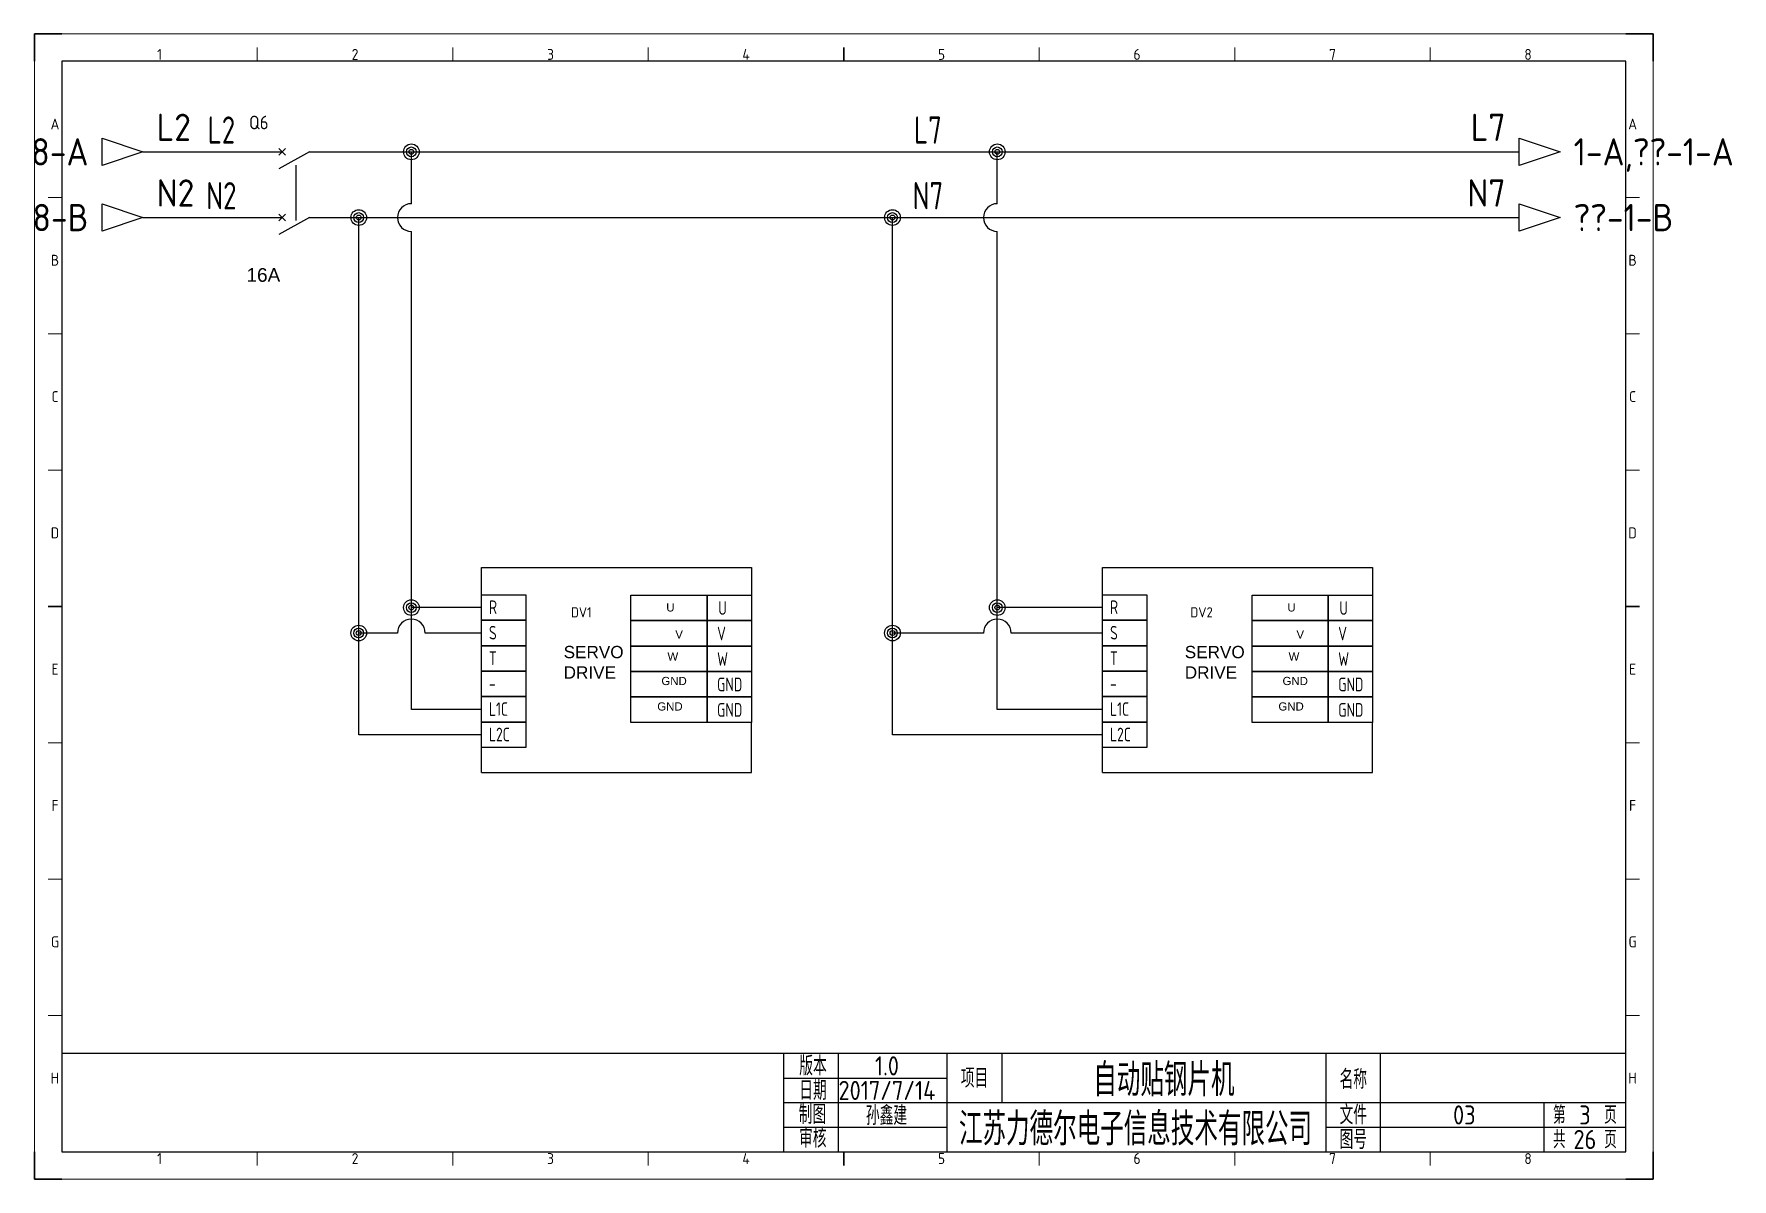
# Model space of a CAD drawing. Header units: millimetres. Extents: x 2029 to 2341, y 1387 to 1597.
import ezdxf
from ezdxf.enums import TextEntityAlignment as Align

# ---------------------------------------------------------------- set-up
doc = ezdxf.new("R2010")
doc.units = ezdxf.units.MM
for name, color, linetype in [('AE_BOR', 1, 'Continuous'), ('LINK', 9, 'Continuous'), ('SYMS', 7, 'Continuous'), ('TAGS', 150, 'Continuous'), ('TERMS', 123, 'Continuous'), ('WIREFIXED', 7, 'Continuous'), ('WIRENO', 72, 'Continuous'), ('WIREREF', 52, 'Continuous'), ('WIREREF_DEST', 52, 'Continuous'), ('WIRES', 7, 'Continuous'), ('XREF', 7, 'Continuous'), ('图框_标题栏属性', 1, 'Continuous'), ('图框_标题栏文字', 6, 'Continuous')]:
    doc.layers.add(name, color=color, linetype=linetype)
doc.styles.add('ACGBTS', font='ISOCP.SHX')
doc.styles.get("Standard").update_dxf_attribs({"font": 'arial.ttf'})
doc.styles.add('WD_IEC', font='isocp2.shx', dxfattribs={"width": 0.9, "height": 4, "bigfont": 'gbcbig.shx'})
doc.styles.add('工程字', font='gbenor.shx', dxfattribs={"bigfont": 'gbcbig.shx'})

# ---------------------------------------------------------------- blocks, each defined once
blk = doc.blocks.new('Border')
for p, q in [((584, 410), (10, 410)), ((10, 410), (10, 10)), ((584, 10), (584, 410)), ((10, 10), (584, 10))]:
    blk.add_line(p, q)
at = {"layer": 'AE_BOR', "color": 1, "lineweight": 30}
for p, q in [((10, 420), (0, 420)), ((0, 420), (0, 410)), ((594, 420), (584, 420)), ((594, 410), (594, 420)), ((297, 410), (297, 415)), ((5, 210), (10, 210)), ((584, 210), (589, 210)), ((0, 0), (0, 10)), ((297, 5), (297, 10)), ((594, 0), (594, 10)), ((0, 0), (10, 0)), ((594, 0), (584, 0))]:
    blk.add_line(p, q, dxfattribs=at)
at = {"layer": 'AE_BOR', "color": 1, "lineweight": 15}
for p, q in [((0, 420), (594, 420)), ((0, 0), (0, 420)), ((594, 420), (594, 0)), ((81.75, 410), (81.75, 415)), ((153.5, 410), (153.5, 415)), ((225.25, 410), (225.25, 415)), ((368.75, 410), (368.75, 415)), ((440.5, 410), (440.5, 415)), ((512.25, 410), (512.25, 415)), ((10, 360), (5, 360)), ((589, 360), (584, 360)), ((10, 310), (5, 310)), ((589, 310), (584, 310)), ((10, 260), (5, 260)), ((589, 260), (584, 260)), ((10, 160), (5, 160)), ((589, 160), (584, 160)), ((10, 110), (5, 110)), ((589, 110), (584, 110)), ((10, 60), (5, 60)), ((589, 60), (584, 60)), ((81.75, 5), (81.75, 10)), ((153.5, 5), (153.5, 10)), ((225.25, 5), (225.25, 10)), ((368.75, 5), (368.75, 10)), ((440.5, 5), (440.5, 10)), ((512.25, 5), (512.25, 10)), ((594, 0), (0, 0))]:
    blk.add_line(p, q, dxfattribs=at)
at = {"layer": 'AE_BOR', "color": 1, "lineweight": 15, "style": 'ACGBTS'}
for s, p in [('1', (45.875, 412.5)), ('2', (117.625, 412.5)), ('3', (189.375, 412.5)), ('4', (261.125, 412.5)), ('5', (332.875, 412.5)), ('6', (404.625, 412.5)), ('7', (476.375, 412.5)), ('8', (548.125, 412.5)), ('A', (7.5, 387)), ('A', (586.5, 387)), ('B', (7.5, 337)), ('B', (586.5, 337)), ('C', (7.5, 287)), ('C', (586.5, 287)), ('D', (7.5, 237)), ('D', (586.5, 237)), ('E', (7.5, 187)), ('E', (586.5, 187)), ('F', (7.5, 137)), ('F', (586.5, 137)), ('G', (7.5, 87)), ('G', (586.5, 87)), ('H', (7.5, 37)), ('H', (586.5, 37)), ('1', (45.875, 7.5)), ('2', (117.625, 7.5)), ('3', (189.375, 7.5)), ('4', (261.125, 7.5)), ('5', (332.875, 7.5)), ('6', (404.625, 7.5)), ('7', (476.375, 7.5)), ('8', (548.125, 7.5))]:
    blk.add_text(s, height=4, dxfattribs=at).set_placement(p, align=Align.MIDDLE)
blk = doc.blocks.new('LdrDkA4')
for p, q in [((132.5, 0), (132.5, 18)), ((142.5, 0), (142.5, 18)), ((162.5, 0), (162.5, 18)), ((162.5, 0), (162.5, 18)), ((162.5, 0), (162.5, 18)), ((172.5, 18), (172.5, 13.5)), ((232, 0), (232, 18)), ((242, 0), (242, 18)), ((132.5, 13.5), (162.5, 13.5)), ((172.5, 13.5), (172.5, 9)), ((132.5, 9), (162.99, 9)), ((162.5, 9), (287, 9)), ((272, 0), (272, 9)), ((132.5, 4.5), (162.5, 4.5)), ((232, 4.5), (287, 4.5)), ((142.5, 2.09), (142.5, 2.09)), ((142.5, 2.09), (142.5, 2.09))]:
    blk.add_line(p, q)
blk.add_lwpolyline([(132.5, 18), (0, 18), (0, 0), (132.5, 0)], close=True)
blk.add_lwpolyline([(132.5, 0), (287, 0), (287, 18), (132.5, 18)])
at = {"flags": 9}
blk.add_attdef('WD_TB', (0, 0), '', height=2.5, dxfattribs=at)
at = {"layer": '图框_标题栏属性', "style": '工程字'}
for tag, height, p in [('版本', 3.5, (151.42, 15.75)), ('项目', 6, (202.25, 13.5)), ('日期', 3.5, (151.42, 11.25)), ('名称', 3.5, (264.42, 13.27)), ('制图', 3.5, (151.34, 6.85)), ('公司名称', 6, (197.03, 4.5)), ('文件', 3.5, (257.37, 6.75)), ('页数', 3.5, (279.5, 6.75)), ('审核', 3.5, (151.65, 2.36)), ('图号', 3.5, (257.37, 2.25)), ('总数', 3.5, (279.5, 2.25))]:
    blk.add_attdef(tag, text='', height=height, dxfattribs=at).set_placement(p, align=Align.MIDDLE)
at = {"layer": '图框_标题栏文字', "style": '工程字'}
for s, height, p in [('版本', 3.5, (137.85, 15.75)), ('日期', 3.5, (137.85, 11.25)), ('项目', 3.5, (167.5, 13.5)), ('名称', 3.5, (237, 13.27)), ('制图', 3.5, (137.75, 6.85)), ('文件', 3.5, (237, 6.75)), ('第    页', 3.25, (279.5, 6.75)), ('审核', 3.5, (137.81, 2.51)), ('图号', 3.5, (237, 2.25)), ('共    页', 3.25, (279.5, 2.25))]:
    blk.add_text(s, height=height, dxfattribs=at).set_placement(p, align=Align.MIDDLE_CENTER)
blk = doc.blocks.new('HA1D3')
blk.add_lwpolyline([(0, 0), (-3.75, -1.25), (-3.75, 1.25)], close=True)
at = {"style": 'WD_IEC'}
for tag, p, height, flags in [('WIRENO', (1.25, 1), 2.5, 8), ('X1TERM01', (0, 0), 0.32, 1)]:
    blk.add_attdef(tag, p, '', height=height, dxfattribs=dict(at, flags=flags))
at = {"style": 'WD_IEC', "flags": 1}
blk.add_attdef('SIGCODE', text='', height=1, dxfattribs=at).set_placement((-2.5, 1.8), align=Align.RIGHT)
at = {"style": 'WD_IEC'}
blk.add_attdef('XREF', text='', height=2.5, dxfattribs=at).set_placement((-5, 0), align=Align.MIDDLE_RIGHT)
blk.add_attdef('DESC1', text='', height=2.5, dxfattribs=at).set_placement((1.25, -1), align=Align.TOP_LEFT)
blk = doc.blocks.new('WD_WNH')
at = {"linetype": 'Continuous', "style": 'WD_IEC', "width": 0.8}
blk.add_attdef('WIRENO', text='', height=2.5, dxfattribs=at).set_placement((0, 0.75), align=Align.CENTER)
at = {"style": 'WD_IEC', "flags": 1}
for tag, p in [('W08USER', (0, 0.375)), ('W04USER', (0, 0.875)), ('W05USER', (0, 0.75)), ('W09USER', (0, 0.25)), ('W03USER', (0, 1)), ('W06USER', (0, 0.625)), ('W07USER', (0, 0.5)), ('W02USER', (0, 1.125)), ('W01USER', (0, 1.25)), ('W10USER', (0, 0.125))]:
    blk.add_attdef(tag, text='', height=0.08, dxfattribs=at).set_placement(p, align=Align.CENTER)
blk = doc.blocks.new('HCB1')
for p, q in [((-7.5, 0), (-2.5, 0)), ((-1.88, 0.62), (-3.12, -0.62)), ((-1.88, -0.62), (-3.12, 0.62)), ((2.5, 0), (-3.12, -3.12)), ((2.5, 0), (7.5, 0))]:
    blk.add_line(p, q)
at = {"style": 'WD_IEC'}
for tag, p in [('INST', (-5, 11.12)), ('LOC', (-5, 7.62)), ('TAG1', (-5, 4.12)), ('DESC1', (-5, -13.75)), ('DESC2', (-5, -17.25)), ('DESC3', (-5, -20.75))]:
    blk.add_attdef(tag, text='', height=2.5, dxfattribs=at).set_placement(p, align=Align.RIGHT)
for tag, p, height, flags in [('MFG', (4.92, 12.12), 1.5, 9), ('CAT', (4.92, 9.62), 1.5, 9), ('X4TERM01', (-7.5, 0), 0.32, 1), ('TERM01', (-7.5, 1), 2, 8), ('X1TERM02', (7.5, 0), 0.32, 1), ('X2LINK', (0, -0.55), 0.32, 1), ('X8LINK', (0, -2.46), 0.32, 1), ('ASSYCODE', (12.25, -2.75), 1, 1), ('FAMILY', (12.25, -4.25), 1, 1), ('CATDESC', (12.25, -5.75), 1, 1), ('CONTACT', (12.5, -7.5), 1, 1), ('COMMON', (13.75, -8.75), 1, 1)]:
    blk.add_attdef(tag, p, '', height=height, dxfattribs=dict(at, flags=flags))
at = {"style": 'WD_IEC', "flags": 8}
blk.add_attdef('TERM02', text='', height=2, dxfattribs=at).set_placement((7.5, 1), align=Align.RIGHT)
at = {"lineweight": 15, "style": 'WD_IEC'}
for tag, p in [('RATING1', (-5, -6.25)), ('XREF', (-5, -10))]:
    blk.add_attdef(tag, text='', height=2.5, dxfattribs=at).set_placement(p, align=Align.RIGHT)
blk = doc.blocks.new('HCB2')
for p, q in [((-7.5, 0), (-2.5, 0)), ((-1.88, 0.62), (-3.12, -0.62)), ((-1.88, -0.62), (-3.12, 0.62)), ((2.5, 0), (-3.12, -3.12)), ((2.5, 0), (7.5, 0))]:
    blk.add_line(p, q)
at = {"style": 'WD_IEC'}
for tag, p in [('INST', (-5, 11.12)), ('LOC', (-5, 7.62)), ('TAG2', (-5, 4.12)), ('DESC1', (-5, -13.75)), ('DESC2', (-5, -17.25)), ('DESC3', (-5, -20.75))]:
    blk.add_attdef(tag, text='', height=2.5, dxfattribs=at).set_placement(p, align=Align.RIGHT)
for tag, p, height, flags in [('X4TERM01', (-7.5, 0), 0.32, 1), ('TERM01', (-7.5, 1), 2, 8), ('X1TERM02', (7.5, 0), 0.32, 1), ('X2LINK', (0, -0.55), 0.32, 1), ('X8LINK', (0, -2.46), 0.32, 1), ('FAMILY', (12.25, -4.25), 1, 1), ('CONTACT', (12.5, -7.5), 1, 1)]:
    blk.add_attdef(tag, p, '', height=height, dxfattribs=dict(at, flags=flags))
at = {"style": 'WD_IEC', "flags": 8}
blk.add_attdef('TERM02', text='', height=2, dxfattribs=at).set_placement((7.5, 1), align=Align.RIGHT)
at = {"lineweight": 15, "style": 'WD_IEC', "flags": 1}
blk.add_attdef('RATING1', text='', height=2.5, dxfattribs=at).set_placement((-5, -6.25), align=Align.RIGHT)
at = {"lineweight": 15, "style": 'WD_IEC'}
blk.add_attdef('XREF', text='', height=2.5, dxfattribs=at).set_placement((-5, -10), align=Align.RIGHT)
blk = doc.blocks.new('DELTASERVO_002')
for p, q in [((0, 0), (99.13, 0)), ((0, -10), (0, 0)), ((99.13, 0), (99.13, -10.1)), ((0, -75.21), (0, -10)), ((99.16, -75.21), (99.16, -56.79)), ((0, -75.21), (99.16, -75.21))]:
    blk.add_line(p, q)
for points in [[(0, -10), (16.27, -10), (16.27, -19.34), (0, -19.34)], [(54.89, -10.1), (82.88, -10.1), (82.88, -19.44), (54.89, -19.44)], [(82.88, -10.1), (99.16, -10.1), (99.16, -19.44), (82.88, -19.44)], [(0, -19.34), (16.27, -19.34), (16.27, -28.68), (0, -28.68)], [(54.89, -19.44), (82.88, -19.44), (82.88, -28.78), (54.89, -28.78)], [(82.88, -19.44), (99.16, -19.44), (99.16, -28.78), (82.88, -28.78)], [(0, -28.68), (16.27, -28.68), (16.27, -38.02), (0, -38.02)], [(54.89, -28.78), (82.88, -28.78), (82.88, -38.11), (54.89, -38.11)], [(82.88, -28.78), (99.16, -28.78), (99.16, -38.11), (82.88, -38.11)], [(0, -38.02), (16.27, -38.02), (16.27, -47.35), (0, -47.35)], [(54.89, -38.11), (82.88, -38.11), (82.88, -47.45), (54.89, -47.45)], [(82.88, -38.11), (99.16, -38.11), (99.16, -47.45), (82.88, -47.45)], [(0, -47.35), (16.27, -47.35), (16.27, -56.69), (0, -56.69)], [(54.89, -47.45), (82.88, -47.45), (82.88, -56.79), (54.89, -56.79)], [(82.88, -47.45), (99.16, -47.45), (99.16, -56.79), (82.88, -56.79)], [(0, -56.69), (16.27, -56.69), (16.27, -66.03), (0, -66.03)]]:
    blk.add_lwpolyline(points, close=True)
at = {"lineweight": 25, "char_height": 3, "width": 27.9987, "attachment_point": 3}
for s, insert in [('U', (70.9, -13.12)), ('V', (73.98, -23.05)), ('W', (72.26, -31.12)), ('GND', (75.39, -40.11)), ('GND', (73.88, -49.45))]:
    blk.add_mtext(s, dxfattribs=dict(at, insert=insert))
at = {"insert": (30.2, -28.74), "char_height": 4.5, "attachment_point": 1}
blk.add_mtext_dynamic_manual_height_columns('SERVO DRIVE', width=19.7866, gutter_width=8.12, heights=[0], dxfattribs=at)
at = {"style": 'WD_IEC'}
for tag, p in [('INST', (-31.41, -5.56)), ('LOC', (-31.41, -10.81)), ('TAG1', (40.5, -18.29)), ('RATING1', (-31.41, -22.81)), ('DESC1', (-31.41, -34.59)), ('XREF', (-31.41, -28.81)), ('DESC2', (-31.41, -39.84)), ('DESC3', (-31.41, -45.09))]:
    blk.add_attdef(tag, text='', height=3.75, dxfattribs=at).set_placement(p, align=Align.RIGHT)
at = {"style": 'WD_IEC', "flags": 1}
for tag, p, height in [('MFG', (-55.76, -10.81), 2.25), ('CAT', (-55.76, -14.56), 2.25), ('X4TERM01', (0, -14.67), 0.08), ('X1TERM17', (98.97, -14.77), 0.08), ('X4TERM02', (0, -24.01), 0.08), ('X1TERM18', (98.97, -24.2), 0.08), ('X4TERM03', (0, -33.35), 0.08), ('X1TERM19', (98.97, -33.56), 0.08), ('ASSYCODE', (-58.38, -41.56), 1.5), ('FAMILY', (-58.38, -43.81), 1.5), ('X4TERM04', (0, -42.68), 0.08), ('X1TERM20', (98.97, -42.83), 0.08), ('CATDESC', (-58.38, -46.06), 1.5), ('X4TERM05', (0, -52.02), 0.08), ('X1TERM21', (98.98, -52.11), 0.08), ('X4TERM06', (0, -61.36), 0.08)]:
    blk.add_attdef(tag, p, '', height=height, dxfattribs=at)
at = {"style": 'WD_IEC', "width": 0.8}
for tag, p in [('TERM01', (2.8, -17.05)), ('TERM17', (86.97, -17.36)), ('TERM02', (2.8, -26.39)), ('TERM18', (86.52, -26.69)), ('TERM03', (2.8, -35.73)), ('TERM19', (86.52, -36.03)), ('TERM04', (2.8, -45.07)), ('TERM20', (86.52, -45.37)), ('TERM05', (2.8, -54.41)), ('TERM21', (86.52, -54.71)), ('TERM06', (2.8, -63.75))]:
    blk.add_attdef(tag, p, '', height=5, dxfattribs=at)
blk = doc.blocks.new('WDDOT')
for radius in [0.72, 0.449, 0.223]:
    blk.add_circle((0, 0), radius)
blk = doc.blocks.new('HA1S1')
blk.add_lwpolyline([(0, 1.25), (3.75, 0), (0, -1.25)], close=True)
at = {"style": 'WD_IEC'}
for tag, height, flags, p in [('WIRENO', 2.5, 8, (-1.25, 1)), ('SIGCODE', 1, 1, (5, 1.8))]:
    blk.add_attdef(tag, text='', height=height, dxfattribs=dict(at, flags=flags)).set_placement(p, align=Align.RIGHT)
at = {"style": 'WD_IEC', "flags": 1}
blk.add_attdef('X4TERM01', (0, 0), '', height=0.32, dxfattribs=at)
at = {"style": 'WD_IEC'}
blk.add_attdef('XREF', text='', height=2.5, dxfattribs=at).set_placement((5, 0), align=Align.MIDDLE_LEFT)
blk.add_attdef('DESC1', text='', height=2.5, dxfattribs=at).set_placement((-1.25, -1), align=Align.TOP_RIGHT)

msp = doc.modelspace()

# ---------------------------------------------------------------- linework, layer by layer
at = {"layer": 'LINK'}
msp.add_lwpolyline([(2077.24, 1573.34), (2077.24, 1563.2)], dxfattribs=at)
at = {"layer": 'WIRES'}
for p, q in [((2049.19, 1575.8), (2069.74, 1575.8)), ((2084.74, 1575.8), (2301.72, 1575.8)), ((2098.44, 1566.29), (2098.44, 1575.8)), ((2205.96, 1566.29), (2205.96, 1575.8)), ((2049.19, 1563.75), (2069.74, 1563.75)), ((2084.74, 1563.75), (2301.72, 1563.75)), ((2088.78, 1468.88), (2088.78, 1563.75)), ((2098.44, 1473.55), (2098.44, 1561.21)), ((2186.72, 1468.88), (2186.72, 1563.75)), ((2205.96, 1473.55), (2205.96, 1561.21)), ((2111.28, 1492.22), (2098.44, 1492.22)), ((2225.26, 1492.22), (2205.96, 1492.22)), ((2095.9, 1487.55), (2088.78, 1487.55)), ((2111.28, 1487.55), (2100.98, 1487.55)), ((2203.42, 1487.55), (2186.72, 1487.55)), ((2225.26, 1487.55), (2208.5, 1487.55)), ((2111.28, 1473.55), (2098.44, 1473.55)), ((2225.26, 1473.55), (2205.96, 1473.55)), ((2111.28, 1468.88), (2088.78, 1468.88)), ((2225.26, 1468.88), (2186.72, 1468.88))]:
    msp.add_line(p, q, dxfattribs=at)
for centre, start, end in [((2098.44, 1563.75), 90, 270), ((2205.96, 1563.75), 90, 270), ((2098.44, 1487.55), 0, 180), ((2205.96, 1487.55), 0, 180)]:
    msp.add_arc(centre, 2.54, start, end, dxfattribs=at)

# ---------------------------------------------------------------- block references
msp.add_blockref('LdrDkA4', (2034.29, 1392.42)).add_auto_attribs({'总数': '26', '页数': '3', '文件': '03', '公司名称': '江苏力德尔电子信息技术有限公司', '项目': '自动贴钢片机', '制图': '孙鑫建', '日期': '2017/7/14', '版本': '1.0'})
at = {"layer": 'AE_BOR', "xscale": 0.5, "yscale": 0.5, "zscale": 0.5}
msp.add_blockref('Border', (2029.29, 1387.42), dxfattribs=at)
at = {"layer": 'SYMS'}
ref = msp.add_blockref('HA1D3', (2049.19, 1575.8), dxfattribs=dict(at, xscale=2, yscale=2, zscale=2))
ref.add_attrib('XREF', '8-A', dxfattribs={"layer": 'XREF', "height": 5, "style": 'WD_IEC'}).set_placement((2039.19, 1575.8), align=Align.MIDDLE_RIGHT)
ref.add_attrib('WIRENO', 'L2', (2051.69, 1577.8), dxfattribs={"layer": 'WIREREF_DEST', "height": 5, "style": 'WD_IEC', "flags": 8})
ref = msp.add_blockref('HCB1', (2077.24, 1575.8), dxfattribs=at)
ref.add_attrib('TAG1', 'Q6', dxfattribs={"layer": 'TAGS', "height": 2.5, "style": 'WD_IEC'}).set_placement((2072.24, 1579.93), align=Align.RIGHT)
ref = msp.add_blockref('HA1S1', (2301.72, 1575.8), dxfattribs=dict(at, xscale=2, yscale=2, zscale=2))
ref.add_attrib('XREF', '1-A,??-1-A', dxfattribs={"layer": 'XREF', "height": 5, "style": 'WD_IEC'}).set_placement((2311.72, 1575.8), align=Align.MIDDLE_LEFT)
ref.add_attrib('WIRENO', 'L7', dxfattribs={"layer": 'WIREREF', "height": 5, "style": 'WD_IEC', "flags": 8}).set_placement((2299.22, 1577.8), align=Align.RIGHT)
at = {"layer": 'SYMS', "xscale": 2, "yscale": 2, "zscale": 2}
for p in [(2098.44, 1575.8), (2205.96, 1575.8), (2088.78, 1563.75), (2186.72, 1563.75), (2098.44, 1492.22), (2205.96, 1492.22), (2088.78, 1487.55), (2186.72, 1487.55)]:
    msp.add_blockref('WDDOT', p, dxfattribs=at)
at = {"layer": 'SYMS'}
ref = msp.add_blockref('HA1D3', (2049.19, 1563.75), dxfattribs=dict(at, xscale=2, yscale=2, zscale=2))
ref.add_attrib('XREF', '8-B', dxfattribs={"layer": 'XREF', "height": 5, "style": 'WD_IEC'}).set_placement((2039.19, 1563.75), align=Align.MIDDLE_RIGHT)
ref.add_attrib('WIRENO', 'N2', (2051.69, 1565.75), dxfattribs={"layer": 'WIREREF_DEST', "height": 5, "style": 'WD_IEC', "flags": 8})
ref = msp.add_blockref('HA1S1', (2301.72, 1563.75), dxfattribs=dict(at, xscale=2, yscale=2, zscale=2))
ref.add_attrib('XREF', '??-1-B', dxfattribs={"layer": 'XREF', "height": 5, "style": 'WD_IEC'}).set_placement((2311.72, 1563.75), align=Align.MIDDLE_LEFT)
ref.add_attrib('WIRENO', 'N7', dxfattribs={"layer": 'WIREREF', "height": 5, "style": 'WD_IEC', "flags": 8}).set_placement((2299.22, 1565.75), align=Align.RIGHT)
msp.add_blockref('HCB2', (2077.24, 1563.75), dxfattribs=at)
ref = msp.add_blockref('DELTASERVO_002', (2111.28, 1499.56), dxfattribs=dict(at, xscale=0.5, yscale=0.5, zscale=0.5))
ref.add_attrib('TERM20', 'GND', (2154.54, 1476.87), dxfattribs={"layer": 'TERMS', "height": 2.5, "style": 'WD_IEC', "width": 0.8})
ref.add_attrib('TERM19', 'W', (2154.54, 1481.54), dxfattribs={"layer": 'TERMS', "height": 2.5, "style": 'WD_IEC', "width": 0.8})
ref.add_attrib('TERM18', 'V', (2154.54, 1486.21), dxfattribs={"layer": 'TERMS', "height": 2.5, "style": 'WD_IEC', "width": 0.8})
ref.add_attrib('TERM17', 'U', (2154.77, 1490.88), dxfattribs={"layer": 'TERMS', "height": 2.5, "style": 'WD_IEC', "width": 0.8})
ref.add_attrib('TERM21', 'GND', (2154.54, 1472.2), dxfattribs={"layer": 'TERMS', "height": 2.5, "style": 'WD_IEC', "width": 0.8})
ref.add_attrib('TERM06', 'L2C', (2112.68, 1467.69), dxfattribs={"layer": 'TERMS', "height": 2.5, "style": 'WD_IEC', "width": 0.8})
ref.add_attrib('TERM05', 'L1C', (2112.68, 1472.36), dxfattribs={"layer": 'TERMS', "height": 2.5, "style": 'WD_IEC', "width": 0.8})
ref.add_attrib('TERM04', '-', (2112.68, 1477.02), dxfattribs={"layer": 'TERMS', "height": 2.5, "style": 'WD_IEC', "width": 0.8})
ref.add_attrib('TERM03', 'T', (2112.68, 1481.69), dxfattribs={"layer": 'TERMS', "height": 2.5, "style": 'WD_IEC', "width": 0.8})
ref.add_attrib('TERM02', 'S', (2112.68, 1486.36), dxfattribs={"layer": 'TERMS', "height": 2.5, "style": 'WD_IEC', "width": 0.8})
ref.add_attrib('TERM01', 'R', (2112.68, 1491.03), dxfattribs={"layer": 'TERMS', "height": 2.5, "style": 'WD_IEC', "width": 0.8})
ref.add_attrib('TAG1', 'DV1', dxfattribs={"layer": 'TAGS', "height": 1.875, "style": 'WD_IEC'}).set_placement((2131.53, 1490.41), align=Align.RIGHT)
ref = msp.add_blockref('DELTASERVO_002', (2225.26, 1499.56), dxfattribs=dict(at, xscale=0.5, yscale=0.5, zscale=0.5))
ref.add_attrib('TERM20', 'GND', (2268.51, 1476.87), dxfattribs={"layer": 'TERMS', "height": 2.5, "style": 'WD_IEC', "width": 0.8})
ref.add_attrib('TERM19', 'W', (2268.51, 1481.54), dxfattribs={"layer": 'TERMS', "height": 2.5, "style": 'WD_IEC', "width": 0.8})
ref.add_attrib('TERM18', 'V', (2268.51, 1486.21), dxfattribs={"layer": 'TERMS', "height": 2.5, "style": 'WD_IEC', "width": 0.8})
ref.add_attrib('TERM17', 'U', (2268.74, 1490.88), dxfattribs={"layer": 'TERMS', "height": 2.5, "style": 'WD_IEC', "width": 0.8})
ref.add_attrib('TERM21', 'GND', (2268.51, 1472.2), dxfattribs={"layer": 'TERMS', "height": 2.5, "style": 'WD_IEC', "width": 0.8})
ref.add_attrib('TERM06', 'L2C', (2226.65, 1467.69), dxfattribs={"layer": 'TERMS', "height": 2.5, "style": 'WD_IEC', "width": 0.8})
ref.add_attrib('TERM05', 'L1C', (2226.65, 1472.36), dxfattribs={"layer": 'TERMS', "height": 2.5, "style": 'WD_IEC', "width": 0.8})
ref.add_attrib('TERM04', '-', (2226.65, 1477.02), dxfattribs={"layer": 'TERMS', "height": 2.5, "style": 'WD_IEC', "width": 0.8})
ref.add_attrib('TERM03', 'T', (2226.65, 1481.69), dxfattribs={"layer": 'TERMS', "height": 2.5, "style": 'WD_IEC', "width": 0.8})
ref.add_attrib('TERM02', 'S', (2226.65, 1486.36), dxfattribs={"layer": 'TERMS', "height": 2.5, "style": 'WD_IEC', "width": 0.8})
ref.add_attrib('TERM01', 'R', (2226.65, 1491.03), dxfattribs={"layer": 'TERMS', "height": 2.5, "style": 'WD_IEC', "width": 0.8})
ref.add_attrib('TAG1', 'DV2', dxfattribs={"layer": 'TAGS', "height": 1.875, "style": 'WD_IEC'}).set_placement((2245.5, 1490.41), align=Align.RIGHT)
at = {"layer": 'WIREFIXED'}
ref = msp.add_blockref('WD_WNH', (2193.23, 1575.8), dxfattribs=dict(at, xscale=2, yscale=2, zscale=2))
ref.add_attrib('WIRENOF', 'L7', dxfattribs={"linetype": 'Continuous', "height": 5, "style": 'WD_IEC', "width": 0.8}).set_placement((2193.23, 1577.3), align=Align.CENTER)
ref = msp.add_blockref('WD_WNH', (2193.23, 1563.75), dxfattribs=dict(at, xscale=2, yscale=2, zscale=2))
ref.add_attrib('WIRENOF', 'N7', dxfattribs={"linetype": 'Continuous', "height": 5, "style": 'WD_IEC', "width": 0.8}).set_placement((2193.23, 1565.25), align=Align.CENTER)
at = {"layer": 'WIRENO'}
ref = msp.add_blockref('WD_WNH', (2063.58, 1575.8), dxfattribs=dict(at, xscale=2, yscale=2, zscale=2))
ref.add_attrib('WIRENO', 'L2', dxfattribs={"linetype": 'Continuous', "height": 5, "style": 'WD_IEC', "width": 0.8}).set_placement((2063.58, 1577.3), align=Align.CENTER)
ref = msp.add_blockref('WD_WNH', (2063.58, 1563.75), dxfattribs=dict(at, xscale=2, yscale=2, zscale=2))
ref.add_attrib('WIRENO', 'N2', dxfattribs={"linetype": 'Continuous', "height": 5, "style": 'WD_IEC', "width": 0.8}).set_placement((2063.58, 1565.25), align=Align.CENTER)

# ---------------------------------------------------------------- texts
at = {"layer": 'WIRES', "insert": (2068.17, 1554.47), "char_height": 2.5, "attachment_point": 1}
msp.add_mtext_dynamic_manual_height_columns('16A', width=9.164, gutter_width=12.5, heights=[0], dxfattribs=at)

doc.saveas('drawing.dxf')
